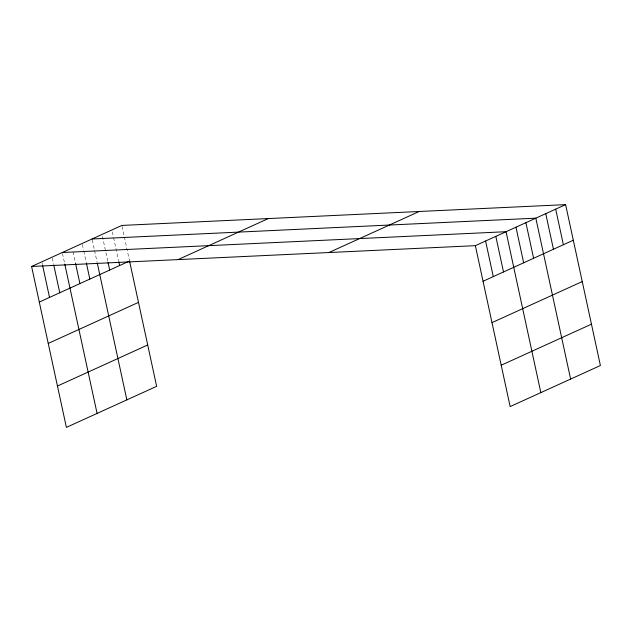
<?xml version="1.0" encoding="UTF-8"?>
<svg xmlns="http://www.w3.org/2000/svg" width="632" height="632" viewBox="0 0 632 632"><rect width="100%" height="100%" fill="white"/><g stroke="black" fill="none" stroke-linecap="round" stroke-linejoin="round"><path stroke-width="0.47" stroke-dasharray="3.16 2.37" d="M122.063 226.39L124.141 236.013M124.354 236.976L129.552 261.032M112.346 231.865L113.381 236.676M113.594 237.64L118.587 260.732M102.416 236.384L107.819 261.395M92.28 239.939L94.358 249.561M94.563 250.517L97.059 262.067M82.35 244.45L83.598 250.225M83.803 251.188L86.3 262.73M73.043 251.852L75.54 263.394M62.497 253.479L64.575 263.102M52.266 258.132L53.515 263.907M42.036 262.786L42.455 264.705"/><path stroke-width="0.95" d="M129.552 261.032L156.641 386.334L66.392 427.374L31.6 266.475L121.858 225.427L565.608 204.626L600.4 365.525L510.143 406.574L475.359 245.666L565.608 204.626M39.295 302.072L128.723 261.403M178.042 259.61L268.292 218.561M48.237 343.421L138.495 302.38M328.917 252.531L419.174 211.491M57.449 386.026L147.698 344.977M483.053 281.272L573.311 240.223M491.996 322.62L582.246 281.572M501.208 365.225L591.457 324.177M92.067 238.975L535.825 218.174L570.617 379.074M62.284 252.516L506.042 231.715L540.834 392.614M31.6 266.475L475.359 245.666M555.686 209.145L563.381 244.742M545.756 213.655L553.45 249.253M525.903 222.685L533.598 258.283M515.973 227.204L523.667 262.801M495.812 236.368L503.514 271.965M485.589 241.021L493.284 276.618M118.792 261.695L119.622 265.543M108.032 262.359L109.692 270.062M97.273 263.031L126.858 399.874M86.513 263.694L89.839 279.091M75.54 263.394L79.909 283.602M64.78 264.065L97.075 413.415M53.72 264.863L59.756 292.766M42.66 265.669L49.525 297.419"/></g></svg>
